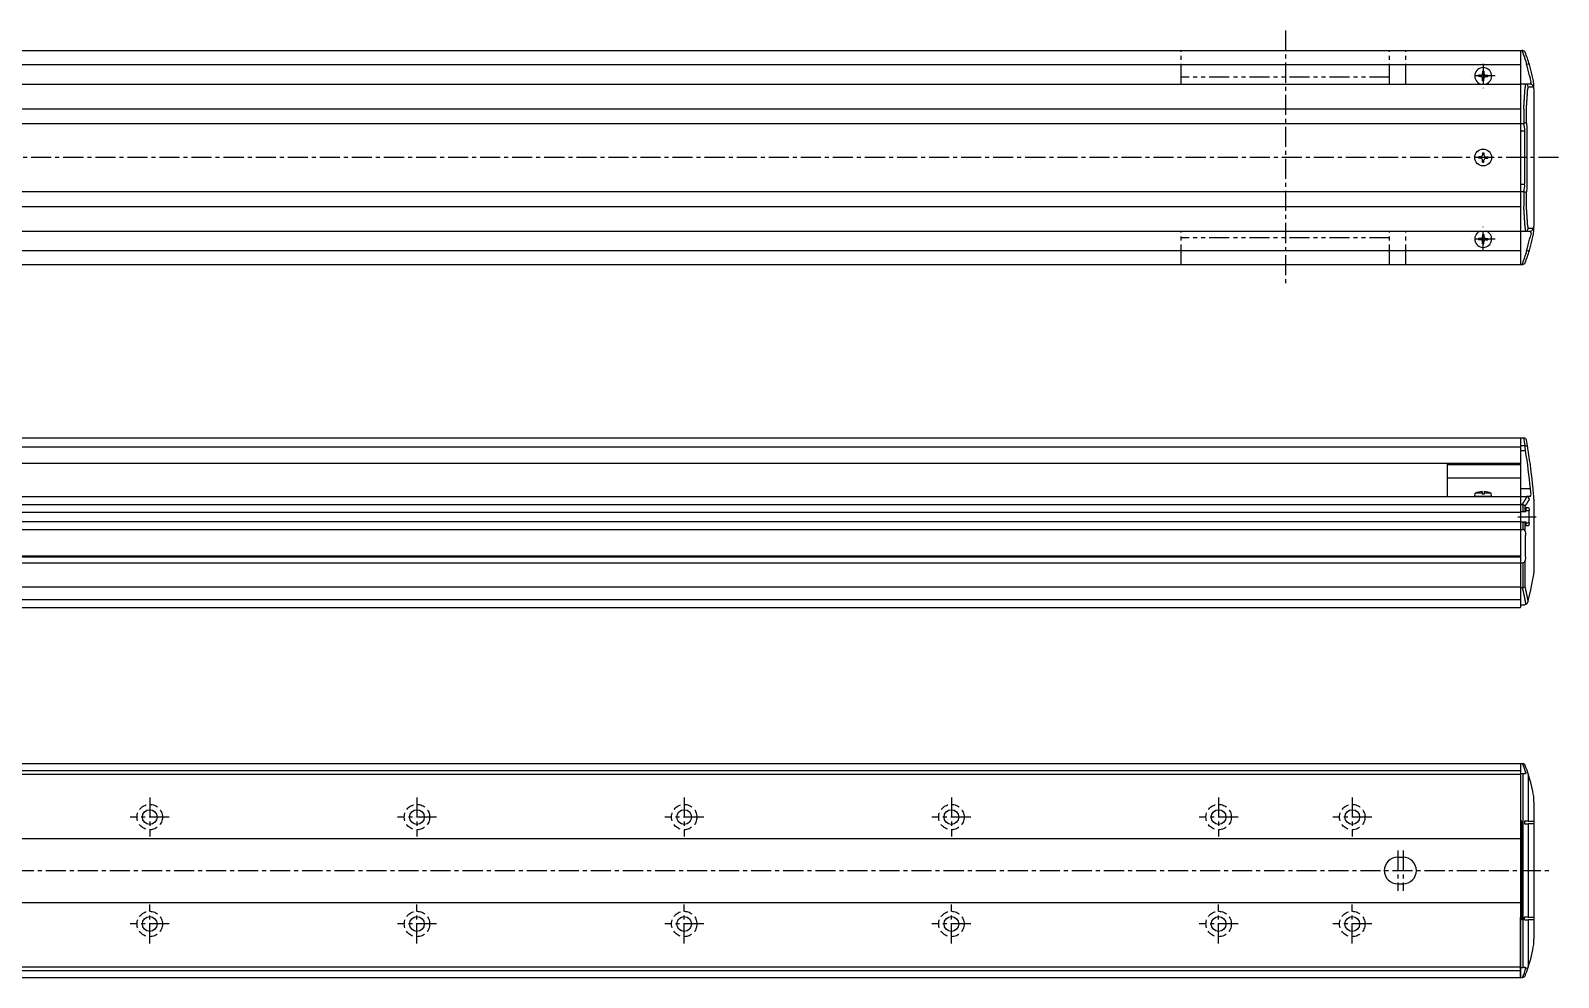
# Model space of a CAD drawing. Extents: x -241 to 903, y 92 to 503.
# Drawn here: x 331 to 903, y 149 to 503 of the extents above; entities that cross this region are included whole.
import ezdxf

# ---------------------------------------------------------------- set-up
doc = ezdxf.new("R2010")
doc.units = 0
for name, pattern in [('CENTER', [12, 7.5, -1.5, 1.5, -1.5]), ('CONTINOUS', [0]), ('DASHED', [4.5, 3, -1.5]), ('PHANTOM', [15, 7.5, -1.5, 1.5, -1.5, 1.5, -1.5])]:
    doc.linetypes.add(name, pattern=pattern)
doc.layers.get('0').update_dxf_attribs({"linetype": 'CONTINUOUS'})
doc.layers.add('CENTER', color=1, linetype='CENTER')

# ---------------------------------------------------------------- blocks, each defined once
blk = doc.blocks.new('DTL0004')
at = {"color": 0, "linetype": 'CONTINUOUS'}
for p, q in [((-3.15, 0), (-3.04, 1.3)), ((3.15, 0), (-3.15, 0)), ((-0.4, 1.3), (-3.04, 1.3)), ((-0.4, 1.89), (-0.4, 0.9)), ((0.4, 0.9), (-0.4, 0.9)), ((0.4, 1.89), (0.4, 0.9)), ((3.04, 1.3), (0.4, 1.3)), ((3.15, 0), (3.04, 1.3))]:
    blk.add_line(p, q, dxfattribs=at)
for start, end in [(92.8723, 112.3565), (67.6435, 87.1277)]:
    blk.add_arc((0, -6.08), 7.98, start, end, dxfattribs=at)
at = {"color": 0}
blk.add_point((0, 0), dxfattribs=at)
blk.add_point((0, 0), dxfattribs=at)

msp = doc.modelspace()

# ---------------------------------------------------------------- linework, layer by layer
at = {"color": 7, "linetype": 'CONTINOUS'}
for p, q in [((-67.56, 495.65), (888.44, 495.65)), ((888.44, 495.65), (888.44, 415.65)), ((888.44, 495.65), (889.03, 495.65)), ((889.22, 495.65), (889.03, 495.65)), ((189.44, 490.45), (888.44, 490.45)), ((872.69, 486.4), (872.69, 485.9)), ((873.44, 486.4), (872.69, 486.4)), ((874.19, 487.9), (874.19, 487.15)), ((874.19, 487.9), (874.69, 487.9)), ((874.69, 487.9), (874.69, 487.15)), ((875.44, 486.4), (876.19, 486.4)), ((876.19, 486.4), (876.19, 485.9)), ((890.83, 490.47), (890.69, 490.45)), ((891.83, 486.15), (892.04, 485.42)), ((893.02, 485.37), (892.81, 486.37)), ((-67.56, 483.15), (888.44, 483.15)), ((189.44, 483.15), (888.44, 483.15)), ((873.44, 485.9), (872.69, 485.9)), ((874.19, 484.4), (874.19, 485.15)), ((874.19, 484.4), (874.69, 484.4)), ((874.69, 484.4), (874.69, 485.15)), ((875.44, 485.9), (876.19, 485.9)), ((892.11, 483.15), (888.44, 483.15)), ((891.28, 482.15), (893.11, 482.15)), ((893.35, 483.26), (893.34, 483.28)), ((893.44, 481.3), (893.44, 430)), ((-67.56, 473.92), (888.44, 473.92)), ((889.62, 473.9), (889.63, 473.9)), ((889.63, 473.9), (889.63, 468.4)), ((890.62, 468.99), (890.62, 473.72)), ((-67.56, 468.38), (888.44, 468.38)), ((888.44, 468.4), (889.52, 468.4)), ((888.44, 465.65), (889.96, 465.65)), ((889.63, 468.4), (889.52, 468.4)), ((889.96, 465.65), (889.96, 445.65)), ((890.94, 445.65), (890.94, 465.65)), ((872.69, 455.9), (872.69, 455.4)), ((873.44, 455.9), (872.69, 455.9)), ((873.44, 455.4), (872.69, 455.4)), ((874.19, 457.4), (874.19, 456.65)), ((874.19, 457.4), (874.69, 457.4)), ((874.19, 453.9), (874.19, 454.65)), ((874.19, 453.9), (874.69, 453.9)), ((874.69, 457.4), (874.69, 456.65)), ((874.69, 453.9), (874.69, 454.65)), ((875.44, 455.9), (876.19, 455.9)), ((875.44, 455.4), (876.19, 455.4)), ((876.19, 455.9), (876.19, 455.4)), ((-67.56, 442.92), (888.44, 442.92)), ((888.44, 445.65), (889.96, 445.65)), ((888.44, 442.9), (889.52, 442.9)), ((889.52, 442.9), (889.63, 442.89)), ((889.63, 442.89), (889.63, 437.4)), ((890.62, 437.57), (890.62, 442.31)), ((-67.56, 437.38), (888.44, 437.38)), ((889.63, 437.4), (889.62, 437.4)), ((893.11, 429.15), (891.28, 429.15)), ((-67.56, 428.15), (888.44, 428.15)), ((189.44, 428.15), (888.44, 428.15)), ((872.69, 425.4), (872.69, 424.9)), ((873.44, 425.4), (872.69, 425.4)), ((873.44, 424.9), (872.69, 424.9)), ((874.19, 426.9), (874.19, 426.15)), ((874.19, 426.9), (874.69, 426.9)), ((874.19, 423.4), (874.19, 424.15)), ((874.19, 423.4), (874.69, 423.4)), ((874.69, 426.9), (874.69, 426.15)), ((874.69, 423.4), (874.69, 424.15)), ((875.44, 425.4), (876.19, 425.4)), ((875.44, 424.9), (876.19, 424.9)), ((876.19, 425.4), (876.19, 424.9)), ((888.44, 428.15), (892.11, 428.15)), ((891.83, 425.15), (892.04, 425.88)), ((892.81, 424.93), (893.02, 425.92)), ((893.34, 428.02), (893.35, 428.03)), ((189.44, 420.85), (888.44, 420.85)), ((890.83, 420.83), (890.69, 420.84)), ((-67.56, 415.65), (888.44, 415.65)), ((888.44, 415.65), (889.03, 415.65)), ((889.03, 415.65), (889.22, 415.65)), ((189.44, 350.76), (888.44, 350.76)), ((888.44, 350.76), (888.44, 288.26)), ((888.44, 350.76), (888.44, 341.26)), ((888.44, 350.76), (889.62, 350.76)), ((888.44, 350.76), (888.44, 341.26)), ((889.63, 350.76), (889.62, 350.76)), ((189.44, 347.4), (888.44, 347.4)), ((888.44, 347.87), (890.14, 347.87)), ((888.44, 345.99), (890.29, 345.99)), ((189.44, 341.26), (888.44, 341.26)), ((860.94, 341.26), (860.94, 328.76)), ((860.94, 340.79), (888.44, 340.79)), ((860.94, 335.8), (888.44, 335.8)), ((888.44, 331.76), (892.11, 331.76)), ((-67.56, 328.76), (888.44, 328.76)), ((888.44, 328.76), (890.69, 328.76)), ((888.44, 328.76), (888.44, 287.26)), ((891.83, 328.76), (890.69, 328.76)), ((890.69, 328.76), (890.83, 328.75)), ((892.04, 328.85), (891.83, 328.76)), ((893.34, 329.08), (893.35, 329.06)), ((893.44, 327.76), (893.44, 300.26)), ((-67.56, 325.76), (888.44, 325.76)), ((-67.56, 323.01), (888.44, 323.01)), ((888.44, 325.76), (889.03, 325.76)), ((888.44, 323.16), (890.41, 323.16)), ((889.03, 325.76), (889.22, 325.74)), ((889.22, 325.74), (889.22, 323.16)), ((890.16, 323.16), (890.16, 325.18)), ((891.36, 324.61), (890.41, 324.61)), ((890.41, 324.61), (890.41, 323.16)), ((890.41, 323.61), (891.67, 323.61)), ((891.67, 318.91), (891.67, 323.61)), ((-67.56, 319.51), (888.44, 319.51)), ((-67.56, 316.49), (888.44, 316.49)), ((888.44, 319.36), (890.41, 319.36)), ((888.44, 316.49), (889.22, 316.49)), ((889.22, 319.36), (889.22, 316.49)), ((890.16, 315.69), (890.16, 319.36)), ((890.41, 319.36), (890.41, 317.91)), ((890.41, 318.91), (891.67, 318.91)), ((890.41, 317.91), (891.36, 317.91)), ((890.3, 306.26), (890.3, 314.26)), ((-67.56, 306.56), (888.44, 306.56)), ((-67.56, 306.26), (888.44, 306.26)), ((-67.56, 304.02), (888.44, 304.02)), ((888.44, 304.02), (889.22, 304.02)), ((889.22, 304.02), (889.22, 294.76)), ((890.16, 295.03), (890.16, 304.82)), ((-67.56, 295.03), (888.44, 295.03)), ((888.44, 294.76), (889.17, 294.76)), ((889.22, 294.76), (889.17, 294.76)), ((-67.56, 290.26), (888.44, 290.26)), ((-67.56, 287.26), (888.44, 287.26)), ((888.44, 288.26), (889.39, 288.26)), ((891.33, 289.79), (891.29, 289.65)), ((-67.56, 228.86), (888.44, 228.86)), ((888.44, 228.86), (888.44, 148.86)), ((888.44, 228.86), (888.44, 206.42)), ((888.44, 228.86), (889.17, 228.86)), ((889.17, 228.86), (889.22, 228.86)), ((-67.56, 226.27), (888.44, 226.27)), ((-67.56, 224.86), (888.44, 224.86)), ((888.44, 225.11), (889.39, 225.11)), ((889.39, 152.62), (889.39, 225.11)), ((891.29, 225.07), (891.33, 224.95)), ((891.33, 224.95), (891.33, 207.36)), ((893.44, 214.52), (893.44, 163.21)), ((888.89, 207.36), (888.44, 207.36)), ((888.44, 206.42), (888.89, 206.41)), ((888.89, 207.36), (888.89, 170.36)), ((891.33, 207.36), (889.94, 207.36)), ((889.94, 207.36), (889.94, 206.36)), ((889.94, 206.36), (891.33, 206.36)), ((891.33, 207.36), (893.27, 207.36)), ((891.33, 206.36), (891.33, 171.36)), ((893.27, 206.36), (891.33, 206.36)), ((893.27, 207.36), (893.44, 207.31)), ((893.44, 206.3), (893.27, 206.36)), ((-67.56, 200.86), (888.44, 200.86)), ((842.44, 193.86), (844.44, 193.86)), ((842.44, 183.86), (844.44, 183.86)), ((-67.56, 176.86), (888.44, 176.86)), ((888.89, 171.32), (888.44, 171.31)), ((888.44, 148.86), (888.44, 171.31)), ((888.89, 170.36), (888.44, 170.36)), ((891.33, 171.36), (889.94, 171.36)), ((889.94, 170.36), (889.94, 171.36)), ((889.94, 170.36), (891.33, 170.36)), ((891.33, 171.36), (893.27, 171.36)), ((891.33, 170.36), (891.33, 152.78)), ((893.27, 170.36), (891.33, 170.36)), ((893.27, 171.36), (893.44, 171.43)), ((893.44, 170.42), (893.27, 170.36)), ((-67.56, 152.86), (888.44, 152.86)), ((-67.56, 151.46), (888.44, 151.46)), ((-67.56, 148.86), (888.44, 148.86)), ((888.44, 152.62), (889.39, 152.62)), ((888.44, 148.86), (889.17, 148.86)), ((889.22, 148.86), (889.17, 148.86)), ((891.33, 152.78), (891.29, 152.66))]:
    msp.add_line(p, q, dxfattribs=at)
at = {"color": 3, "linetype": 'PHANTOM'}
for p, q in [((761.44, 483.15), (761.44, 495.65)), ((839.44, 483.15), (839.44, 495.65)), ((845.44, 483.15), (845.44, 495.65)), ((839.44, 485.65), (761.44, 485.65)), ((761.44, 415.65), (761.44, 428.15)), ((839.44, 425.65), (761.44, 425.65)), ((839.44, 415.65), (839.44, 428.15)), ((845.44, 415.65), (845.44, 428.15))]:
    msp.add_line(p, q, dxfattribs=at)
at = {"color": 7, "linetype": 'CONTINOUS'}
for points in [[(891.73, 490.47), (891.72, 490.48), (891.71, 490.5), (891.6, 490.55), (891.41, 490.56), (891.14, 490.54), (890.83, 490.47)], [(892.34, 483.95), (892.25, 484.51), (892.04, 485.42)], [(892.34, 427.34), (892.25, 426.79), (892.04, 425.88)], [(891.73, 420.82), (891.72, 420.82), (891.71, 420.8), (891.6, 420.75), (891.41, 420.73), (891.14, 420.76), (890.83, 420.83)], [(890.29, 345.99), (890.26, 346.42), (890.21, 347.04), (890.16, 347.54), (890.14, 347.87)], [(892.04, 328.85), (892.25, 329.24), (892.34, 329.71)], [(891.36, 324.61), (891.37, 324.61), (891.47, 324.54), (891.56, 324.37), (891.63, 324.13), (891.66, 323.83), (891.67, 323.61)], [(890.16, 315.69), (890.24, 315.2), (890.3, 314.26)], [(891.67, 318.91), (891.67, 318.81), (891.64, 318.49), (891.58, 318.2), (891.49, 318), (891.38, 317.91), (891.36, 317.91)], [(890.3, 306.26), (890.28, 305.71), (890.16, 304.82)], [(891.33, 289.79), (892.25, 293.88), (893.02, 297.84)], [(891.29, 225.07), (891.24, 225.17), (891.1, 225.3), (890.84, 225.36), (890.45, 225.29)], [(893.02, 218.59), (892.25, 221.86), (891.33, 224.95)], [(891.33, 152.78), (892.25, 155.87), (893.02, 159.14)], [(890.45, 152.44), (890.66, 152.38), (890.96, 152.38), (891.19, 152.49), (891.29, 152.66)]]:
    msp.add_lwpolyline(points, dxfattribs=at)
for points in [[(889.62, 473.9, 0), (889.63, 473.96, 0), (889.63, 474.02, 0), (889.63, 474.08, 0), (889.64, 474.15, 0), (889.64, 474.21, 0), (889.65, 474.27, 0), (889.65, 474.33, 0), (889.66, 474.39, 0), (889.66, 474.46, 0), (889.66, 474.52, 0), (889.67, 474.58, 0), (889.67, 474.64, 0), (889.68, 474.7, 0), (889.68, 474.76, 0), (889.68, 474.83, 0), (889.69, 474.89, 0), (889.69, 474.95, 0), (889.7, 475.01, 0), (889.7, 475.07, 0), (889.71, 475.14, 0), (889.71, 475.2, 0), (889.71, 475.26, 0), (889.72, 475.32, 0), (889.72, 475.38, 0), (889.73, 475.45, 0), (889.73, 475.51, 0), (889.73, 475.57, 0), (889.74, 475.63, 0), (889.74, 475.69, 0), (889.75, 475.76, 0), (889.75, 475.82, 0), (889.75, 475.88, 0), (889.76, 475.94, 0), (889.76, 476, 0), (889.77, 476.07, 0), (889.77, 476.13, 0), (889.77, 476.19, 0), (889.78, 476.25, 0), (889.78, 476.31, 0), (889.79, 476.38, 0), (889.79, 476.44, 0), (889.8, 476.5, 0), (889.8, 476.56, 0), (889.8, 476.62, 0), (889.81, 476.68, 0), (889.81, 476.75, 0), (889.82, 476.81, 0), (889.82, 476.87, 0), (889.82, 476.93, 0), (889.83, 477, 0), (889.83, 477.06, 0), (889.84, 477.12, 0), (889.84, 477.18, 0), (889.84, 477.24, 0), (889.85, 477.31, 0), (889.85, 477.37, 0), (889.86, 477.43, 0), (889.86, 477.49, 0), (889.86, 477.55, 0), (889.87, 477.62, 0), (889.87, 477.68, 0), (889.88, 477.74, 0), (889.88, 477.8, 0), (889.88, 477.86, 0), (889.89, 477.93, 0), (889.89, 477.99, 0), (889.9, 478.05, 0), (889.9, 478.11, 0), (889.9, 478.17, 0), (889.91, 478.24, 0), (889.91, 478.3, 0), (889.92, 478.36, 0), (889.92, 478.42, 0), (889.92, 478.48, 0), (889.93, 478.54, 0), (889.93, 478.61, 0), (889.94, 478.67, 0), (889.94, 478.73, 0), (889.94, 478.79, 0), (889.95, 478.85, 0), (889.95, 478.92, 0), (889.96, 478.98, 0), (889.96, 479.04, 0), (889.96, 479.1, 0), (889.97, 479.17, 0), (889.97, 479.23, 0), (889.98, 479.29, 0), (889.98, 479.35, 0), (889.98, 479.41, 0), (889.99, 479.48, 0), (889.99, 479.54, 0), (890, 479.6, 0), (890, 479.66, 0), (890, 479.72, 0), (890.01, 479.79, 0), (890.01, 479.85, 0), (890.01, 479.91, 0), (890.02, 479.97, 0), (890.02, 480.03, 0), (890.03, 480.1, 0), (890.03, 480.16, 0), (890.03, 480.22, 0), (890.04, 480.28, 0), (890.04, 480.34, 0), (890.05, 480.4, 0), (890.05, 480.47, 0), (890.05, 480.53, 0), (890.06, 480.59, 0), (890.06, 480.65, 0), (890.07, 480.72, 0), (890.07, 480.78, 0), (890.07, 480.84, 0), (890.08, 480.9, 0), (890.08, 480.96, 0), (890.09, 481.03, 0), (890.09, 481.09, 0), (890.09, 481.15, 0), (890.1, 481.21, 0), (890.1, 481.27, 0), (890.1, 481.34, 0), (890.11, 481.4, 0), (890.11, 481.46, 0), (890.12, 481.52, 0), (890.12, 481.58, 0), (890.12, 481.65, 0), (890.13, 481.71, 0), (890.13, 481.77, 0), (890.13, 481.83, 0)], [(890.62, 473.72, 0), (890.62, 473.78, 0), (890.63, 473.84, 0), (890.63, 473.9, 0), (890.63, 473.96, 0), (890.64, 474.02, 0), (890.64, 474.09, 0), (890.65, 474.15, 0), (890.65, 474.21, 0), (890.65, 474.27, 0), (890.66, 474.33, 0), (890.66, 474.39, 0), (890.67, 474.45, 0), (890.67, 474.51, 0), (890.67, 474.57, 0), (890.68, 474.63, 0), (890.68, 474.69, 0), (890.69, 474.75, 0), (890.69, 474.81, 0), (890.7, 474.87, 0), (890.7, 474.93, 0), (890.7, 475, 0), (890.71, 475.06, 0), (890.71, 475.12, 0), (890.71, 475.18, 0), (890.72, 475.24, 0), (890.72, 475.3, 0), (890.73, 475.36, 0), (890.73, 475.42, 0), (890.74, 475.48, 0), (890.74, 475.54, 0), (890.74, 475.6, 0), (890.75, 475.66, 0), (890.75, 475.72, 0), (890.75, 475.78, 0), (890.76, 475.84, 0), (890.76, 475.9, 0), (890.77, 475.97, 0), (890.77, 476.03, 0), (890.77, 476.09, 0), (890.78, 476.15, 0), (890.78, 476.21, 0), (890.79, 476.27, 0), (890.79, 476.33, 0), (890.79, 476.39, 0), (890.8, 476.45, 0), (890.8, 476.51, 0), (890.81, 476.57, 0), (890.81, 476.63, 0), (890.82, 476.69, 0), (890.82, 476.75, 0), (890.82, 476.81, 0), (890.83, 476.88, 0), (890.83, 476.94, 0), (890.84, 477, 0), (890.84, 477.06, 0), (890.84, 477.12, 0), (890.85, 477.18, 0), (890.85, 477.24, 0), (890.85, 477.3, 0), (890.86, 477.36, 0), (890.86, 477.42, 0), (890.87, 477.48, 0), (890.87, 477.54, 0), (890.87, 477.6, 0), (890.88, 477.66, 0), (890.88, 477.73, 0), (890.89, 477.79, 0), (890.89, 477.85, 0), (890.89, 477.91, 0), (890.9, 477.97, 0), (890.9, 478.03, 0), (890.91, 478.09, 0), (890.91, 478.15, 0), (890.91, 478.21, 0), (890.92, 478.27, 0), (890.92, 478.33, 0), (890.92, 478.39, 0), (890.93, 478.45, 0), (890.93, 478.51, 0), (890.94, 478.57, 0), (890.94, 478.64, 0), (890.95, 478.7, 0), (890.95, 478.76, 0), (890.95, 478.82, 0), (890.96, 478.88, 0), (890.96, 478.94, 0), (890.96, 479, 0), (890.97, 479.06, 0), (890.97, 479.12, 0), (890.98, 479.18, 0), (890.98, 479.24, 0), (890.98, 479.3, 0), (890.99, 479.36, 0), (890.99, 479.42, 0), (891, 479.49, 0), (891, 479.55, 0), (891, 479.61, 0), (891.01, 479.67, 0), (891.01, 479.73, 0), (891.01, 479.79, 0), (891.02, 479.85, 0), (891.02, 479.91, 0), (891.03, 479.97, 0), (891.03, 480.03, 0), (891.03, 480.09, 0), (891.04, 480.15, 0), (891.04, 480.21, 0), (891.04, 480.27, 0), (891.05, 480.34, 0), (891.05, 480.4, 0), (891.06, 480.46, 0), (891.06, 480.52, 0), (891.06, 480.58, 0), (891.07, 480.64, 0), (891.07, 480.7, 0), (891.08, 480.76, 0), (891.08, 480.82, 0), (891.08, 480.88, 0), (891.09, 480.94, 0), (891.09, 481, 0), (891.09, 481.06, 0), (891.1, 481.13, 0), (891.1, 481.19, 0), (891.11, 481.25, 0), (891.11, 481.31, 0), (891.11, 481.37, 0), (891.12, 481.43, 0), (891.12, 481.49, 0)], [(890.13, 429.46, 0), (890.13, 429.53, 0), (890.13, 429.59, 0), (890.12, 429.65, 0), (890.12, 429.71, 0), (890.12, 429.77, 0), (890.11, 429.84, 0), (890.11, 429.9, 0), (890.1, 429.96, 0), (890.1, 430.02, 0), (890.1, 430.08, 0), (890.09, 430.15, 0), (890.09, 430.21, 0), (890.09, 430.27, 0), (890.08, 430.33, 0), (890.08, 430.39, 0), (890.07, 430.46, 0), (890.07, 430.52, 0), (890.07, 430.58, 0), (890.06, 430.64, 0), (890.06, 430.7, 0), (890.05, 430.77, 0), (890.05, 430.83, 0), (890.05, 430.89, 0), (890.04, 430.95, 0), (890.04, 431.02, 0), (890.03, 431.08, 0), (890.03, 431.14, 0), (890.03, 431.2, 0), (890.02, 431.26, 0), (890.02, 431.33, 0), (890.01, 431.39, 0), (890.01, 431.45, 0), (890.01, 431.51, 0), (890, 431.57, 0), (890, 431.64, 0), (890, 431.7, 0), (889.99, 431.76, 0), (889.99, 431.82, 0), (889.98, 431.88, 0), (889.98, 431.95, 0), (889.98, 432.01, 0), (889.97, 432.07, 0), (889.97, 432.13, 0), (889.96, 432.19, 0), (889.96, 432.26, 0), (889.96, 432.32, 0), (889.95, 432.38, 0), (889.95, 432.44, 0), (889.94, 432.5, 0), (889.94, 432.57, 0), (889.94, 432.63, 0), (889.93, 432.69, 0), (889.93, 432.75, 0), (889.92, 432.81, 0), (889.92, 432.88, 0), (889.92, 432.94, 0), (889.91, 433, 0), (889.91, 433.06, 0), (889.9, 433.12, 0), (889.9, 433.19, 0), (889.9, 433.25, 0), (889.89, 433.31, 0), (889.89, 433.37, 0), (889.88, 433.43, 0), (889.88, 433.5, 0), (889.88, 433.56, 0), (889.87, 433.62, 0), (889.87, 433.68, 0), (889.86, 433.74, 0), (889.86, 433.81, 0), (889.86, 433.87, 0), (889.85, 433.93, 0), (889.85, 433.99, 0), (889.84, 434.05, 0), (889.84, 434.12, 0), (889.84, 434.18, 0), (889.83, 434.24, 0), (889.83, 434.3, 0), (889.82, 434.36, 0), (889.82, 434.43, 0), (889.82, 434.49, 0), (889.81, 434.55, 0), (889.81, 434.61, 0), (889.8, 434.67, 0), (889.8, 434.74, 0), (889.8, 434.8, 0), (889.79, 434.86, 0), (889.79, 434.92, 0), (889.78, 434.98, 0), (889.78, 435.05, 0), (889.77, 435.11, 0), (889.77, 435.17, 0), (889.77, 435.23, 0), (889.76, 435.29, 0), (889.76, 435.36, 0), (889.75, 435.42, 0), (889.75, 435.48, 0), (889.75, 435.54, 0), (889.74, 435.6, 0), (889.74, 435.67, 0), (889.73, 435.73, 0), (889.73, 435.79, 0), (889.73, 435.85, 0), (889.72, 435.91, 0), (889.72, 435.97, 0), (889.71, 436.04, 0), (889.71, 436.1, 0), (889.71, 436.16, 0), (889.7, 436.22, 0), (889.7, 436.28, 0), (889.69, 436.35, 0), (889.69, 436.41, 0), (889.68, 436.47, 0), (889.68, 436.53, 0), (889.68, 436.59, 0), (889.67, 436.66, 0), (889.67, 436.72, 0), (889.66, 436.78, 0), (889.66, 436.84, 0), (889.66, 436.9, 0), (889.65, 436.96, 0), (889.65, 437.03, 0), (889.64, 437.09, 0), (889.64, 437.15, 0), (889.63, 437.21, 0), (889.63, 437.27, 0), (889.63, 437.34, 0), (889.62, 437.4, 0)], [(891.12, 429.81, 0), (891.12, 429.87, 0), (891.11, 429.93, 0), (891.11, 429.99, 0), (891.11, 430.05, 0), (891.1, 430.11, 0), (891.1, 430.17, 0), (891.09, 430.23, 0), (891.09, 430.29, 0), (891.09, 430.35, 0), (891.08, 430.41, 0), (891.08, 430.48, 0), (891.08, 430.54, 0), (891.07, 430.6, 0), (891.07, 430.66, 0), (891.06, 430.72, 0), (891.06, 430.78, 0), (891.06, 430.84, 0), (891.05, 430.9, 0), (891.05, 430.96, 0), (891.04, 431.02, 0), (891.04, 431.08, 0), (891.04, 431.14, 0), (891.03, 431.2, 0), (891.03, 431.26, 0), (891.03, 431.32, 0), (891.02, 431.39, 0), (891.02, 431.45, 0), (891.01, 431.51, 0), (891.01, 431.57, 0), (891.01, 431.63, 0), (891, 431.69, 0), (891, 431.75, 0), (891, 431.81, 0), (890.99, 431.87, 0), (890.99, 431.93, 0), (890.98, 431.99, 0), (890.98, 432.05, 0), (890.98, 432.12, 0), (890.97, 432.18, 0), (890.97, 432.24, 0), (890.96, 432.3, 0), (890.96, 432.36, 0), (890.96, 432.42, 0), (890.95, 432.48, 0), (890.95, 432.54, 0), (890.95, 432.6, 0), (890.94, 432.66, 0), (890.94, 432.72, 0), (890.93, 432.78, 0), (890.93, 432.84, 0), (890.92, 432.9, 0), (890.92, 432.96, 0), (890.92, 433.02, 0), (890.91, 433.09, 0), (890.91, 433.15, 0), (890.91, 433.21, 0), (890.9, 433.27, 0), (890.9, 433.33, 0), (890.89, 433.39, 0), (890.89, 433.45, 0), (890.89, 433.51, 0), (890.88, 433.57, 0), (890.88, 433.63, 0), (890.87, 433.69, 0), (890.87, 433.75, 0), (890.87, 433.81, 0), (890.86, 433.88, 0), (890.86, 433.94, 0), (890.85, 434, 0), (890.85, 434.06, 0), (890.85, 434.12, 0), (890.84, 434.18, 0), (890.84, 434.24, 0), (890.84, 434.3, 0), (890.83, 434.36, 0), (890.83, 434.42, 0), (890.82, 434.48, 0), (890.82, 434.54, 0), (890.82, 434.6, 0), (890.81, 434.66, 0), (890.81, 434.73, 0), (890.8, 434.79, 0), (890.8, 434.85, 0), (890.79, 434.91, 0), (890.79, 434.97, 0), (890.79, 435.03, 0), (890.78, 435.09, 0), (890.78, 435.15, 0), (890.77, 435.21, 0), (890.77, 435.27, 0), (890.77, 435.33, 0), (890.76, 435.39, 0), (890.76, 435.45, 0), (890.75, 435.51, 0), (890.75, 435.57, 0), (890.75, 435.63, 0), (890.74, 435.69, 0), (890.74, 435.76, 0), (890.74, 435.82, 0), (890.73, 435.88, 0), (890.73, 435.94, 0), (890.72, 436, 0), (890.72, 436.06, 0), (890.71, 436.12, 0), (890.71, 436.18, 0), (890.71, 436.24, 0), (890.7, 436.3, 0), (890.7, 436.36, 0), (890.7, 436.42, 0), (890.69, 436.48, 0), (890.69, 436.54, 0), (890.68, 436.61, 0), (890.68, 436.66, 0), (890.67, 436.73, 0), (890.67, 436.79, 0), (890.67, 436.85, 0), (890.66, 436.91, 0), (890.66, 436.97, 0), (890.65, 437.03, 0), (890.65, 437.09, 0), (890.65, 437.15, 0), (890.64, 437.21, 0), (890.64, 437.27, 0), (890.63, 437.33, 0), (890.63, 437.39, 0), (890.63, 437.45, 0), (890.62, 437.51, 0), (890.62, 437.57, 0)], [(889.03, 325.76, 0), (889.04, 325.78, 0), (889.06, 325.8, 0), (889.07, 325.83, 0), (889.09, 325.85, 0), (889.11, 325.87, 0), (889.12, 325.89, 0), (889.14, 325.92, 0), (889.15, 325.94, 0), (889.17, 325.96, 0), (889.18, 325.99, 0), (889.2, 326.01, 0), (889.22, 326.03, 0), (889.23, 326.06, 0), (889.25, 326.08, 0), (889.26, 326.1, 0), (889.28, 326.13, 0), (889.29, 326.15, 0), (889.31, 326.17, 0), (889.33, 326.19, 0), (889.34, 326.22, 0), (889.36, 326.24, 0), (889.37, 326.26, 0), (889.39, 326.29, 0), (889.4, 326.31, 0), (889.42, 326.33, 0), (889.43, 326.36, 0), (889.45, 326.38, 0), (889.46, 326.4, 0), (889.48, 326.43, 0), (889.49, 326.45, 0), (889.51, 326.47, 0), (889.52, 326.5, 0), (889.54, 326.52, 0), (889.55, 326.54, 0), (889.57, 326.56, 0), (889.58, 326.59, 0), (889.6, 326.61, 0), (889.61, 326.63, 0), (889.63, 326.66, 0), (889.64, 326.68, 0), (889.66, 326.7, 0), (889.67, 326.73, 0), (889.69, 326.75, 0), (889.7, 326.77, 0), (889.72, 326.8, 0), (889.73, 326.82, 0), (889.75, 326.84, 0), (889.76, 326.87, 0), (889.77, 326.89, 0), (889.79, 326.91, 0), (889.8, 326.94, 0), (889.82, 326.96, 0), (889.83, 326.98, 0), (889.85, 327.01, 0), (889.86, 327.03, 0), (889.88, 327.05, 0), (889.89, 327.08, 0), (889.9, 327.1, 0), (889.92, 327.12, 0), (889.93, 327.15, 0), (889.95, 327.17, 0), (889.96, 327.19, 0), (889.98, 327.22, 0), (889.99, 327.24, 0), (890, 327.26, 0), (890.02, 327.29, 0), (890.03, 327.31, 0), (890.05, 327.33, 0), (890.06, 327.36, 0), (890.07, 327.38, 0), (890.09, 327.4, 0), (890.1, 327.43, 0), (890.11, 327.45, 0), (890.13, 327.47, 0), (890.14, 327.5, 0), (890.16, 327.52, 0), (890.17, 327.54, 0), (890.18, 327.57, 0), (890.2, 327.59, 0), (890.21, 327.62, 0), (890.23, 327.64, 0), (890.24, 327.66, 0), (890.25, 327.69, 0), (890.27, 327.71, 0), (890.28, 327.73, 0), (890.29, 327.76, 0), (890.31, 327.78, 0), (890.32, 327.8, 0), (890.33, 327.83, 0), (890.35, 327.85, 0), (890.36, 327.87, 0), (890.37, 327.9, 0), (890.39, 327.92, 0), (890.4, 327.94, 0), (890.41, 327.97, 0), (890.43, 327.99, 0), (890.44, 328.01, 0), (890.45, 328.04, 0), (890.47, 328.06, 0), (890.48, 328.08, 0), (890.49, 328.11, 0), (890.51, 328.13, 0), (890.52, 328.16, 0), (890.53, 328.18, 0), (890.54, 328.2, 0), (890.56, 328.23, 0), (890.57, 328.25, 0), (890.58, 328.27, 0), (890.6, 328.3, 0), (890.61, 328.32, 0), (890.62, 328.35, 0), (890.63, 328.37, 0), (890.65, 328.39, 0), (890.66, 328.42, 0), (890.67, 328.44, 0), (890.68, 328.46, 0), (890.7, 328.49, 0), (890.71, 328.51, 0), (890.72, 328.53, 0), (890.73, 328.56, 0), (890.75, 328.58, 0), (890.76, 328.61, 0), (890.77, 328.63, 0), (890.78, 328.65, 0), (890.8, 328.68, 0), (890.81, 328.7, 0), (890.82, 328.72, 0), (890.83, 328.75, 0)], [(890.16, 325.18, 0), (890.17, 325.2, 0), (890.18, 325.22, 0), (890.2, 325.24, 0), (890.21, 325.26, 0), (890.22, 325.28, 0), (890.24, 325.3, 0), (890.25, 325.32, 0), (890.26, 325.34, 0), (890.28, 325.36, 0), (890.29, 325.38, 0), (890.3, 325.4, 0), (890.32, 325.42, 0), (890.33, 325.44, 0), (890.35, 325.46, 0), (890.36, 325.48, 0), (890.37, 325.5, 0), (890.38, 325.52, 0), (890.4, 325.54, 0), (890.41, 325.56, 0), (890.42, 325.58, 0), (890.44, 325.6, 0), (890.45, 325.62, 0), (890.46, 325.64, 0), (890.48, 325.66, 0), (890.49, 325.68, 0), (890.5, 325.7, 0), (890.52, 325.72, 0), (890.53, 325.74, 0), (890.54, 325.76, 0), (890.56, 325.78, 0), (890.57, 325.8, 0), (890.58, 325.82, 0), (890.6, 325.84, 0), (890.61, 325.86, 0), (890.62, 325.88, 0), (890.63, 325.9, 0), (890.65, 325.92, 0), (890.66, 325.94, 0), (890.67, 325.96, 0), (890.68, 325.98, 0), (890.7, 326, 0), (890.71, 326.02, 0), (890.72, 326.04, 0), (890.74, 326.06, 0), (890.75, 326.08, 0), (890.76, 326.1, 0), (890.77, 326.12, 0), (890.79, 326.14, 0), (890.8, 326.16, 0), (890.81, 326.18, 0), (890.83, 326.2, 0), (890.84, 326.22, 0), (890.85, 326.24, 0), (890.86, 326.26, 0), (890.87, 326.28, 0), (890.89, 326.3, 0), (890.9, 326.32, 0), (890.91, 326.34, 0), (890.92, 326.36, 0), (890.94, 326.38, 0), (890.95, 326.4, 0), (890.96, 326.42, 0), (890.97, 326.44, 0), (890.99, 326.46, 0), (891, 326.48, 0), (891.01, 326.5, 0), (891.02, 326.52, 0), (891.03, 326.54, 0), (891.05, 326.56, 0), (891.06, 326.58, 0), (891.07, 326.6, 0), (891.08, 326.62, 0), (891.1, 326.64, 0), (891.11, 326.66, 0), (891.12, 326.68, 0), (891.13, 326.7, 0), (891.14, 326.72, 0), (891.16, 326.74, 0), (891.17, 326.76, 0), (891.18, 326.78, 0), (891.19, 326.8, 0), (891.2, 326.82, 0), (891.22, 326.84, 0), (891.23, 326.86, 0), (891.24, 326.88, 0), (891.25, 326.9, 0), (891.26, 326.92, 0), (891.27, 326.94, 0), (891.29, 326.96, 0), (891.3, 326.99, 0), (891.31, 327, 0), (891.32, 327.03, 0), (891.33, 327.05, 0), (891.34, 327.07, 0), (891.36, 327.09, 0), (891.37, 327.11, 0), (891.38, 327.13, 0), (891.39, 327.15, 0), (891.4, 327.17, 0), (891.41, 327.19, 0), (891.42, 327.21, 0), (891.44, 327.23, 0), (891.45, 327.25, 0), (891.46, 327.27, 0), (891.47, 327.29, 0), (891.48, 327.31, 0), (891.49, 327.33, 0), (891.5, 327.35, 0), (891.52, 327.37, 0), (891.53, 327.39, 0), (891.54, 327.41, 0), (891.55, 327.43, 0), (891.56, 327.45, 0), (891.57, 327.47, 0), (891.58, 327.49, 0), (891.59, 327.51, 0), (891.61, 327.53, 0), (891.62, 327.55, 0), (891.63, 327.57, 0), (891.64, 327.59, 0), (891.65, 327.62, 0), (891.66, 327.63, 0), (891.67, 327.66, 0), (891.68, 327.68, 0), (891.69, 327.7, 0), (891.7, 327.72, 0), (891.72, 327.74, 0), (891.73, 327.76, 0)], [(890.45, 288.56, 0), (890.44, 288.61, 0), (890.43, 288.66, 0), (890.42, 288.71, 0), (890.41, 288.76, 0), (890.4, 288.81, 0), (890.39, 288.86, 0), (890.39, 288.91, 0), (890.38, 288.95, 0), (890.37, 289, 0), (890.36, 289.05, 0), (890.35, 289.1, 0), (890.34, 289.15, 0), (890.33, 289.2, 0), (890.32, 289.25, 0), (890.31, 289.3, 0), (890.3, 289.35, 0), (890.29, 289.39, 0), (890.28, 289.44, 0), (890.27, 289.49, 0), (890.26, 289.54, 0), (890.26, 289.59, 0), (890.25, 289.64, 0), (890.24, 289.69, 0), (890.23, 289.74, 0), (890.22, 289.79, 0), (890.21, 289.83, 0), (890.2, 289.88, 0), (890.19, 289.93, 0), (890.18, 289.98, 0), (890.17, 290.03, 0), (890.16, 290.08, 0), (890.15, 290.13, 0), (890.14, 290.17, 0), (890.13, 290.22, 0), (890.12, 290.27, 0), (890.11, 290.32, 0), (890.1, 290.37, 0), (890.09, 290.42, 0), (890.09, 290.47, 0), (890.08, 290.51, 0), (890.07, 290.56, 0), (890.06, 290.61, 0), (890.05, 290.66, 0), (890.04, 290.71, 0), (890.03, 290.76, 0), (890.02, 290.81, 0), (890.01, 290.86, 0), (890, 290.9, 0), (889.99, 290.95, 0), (889.98, 291, 0), (889.97, 291.05, 0), (889.96, 291.1, 0), (889.95, 291.15, 0), (889.94, 291.19, 0), (889.93, 291.24, 0), (889.92, 291.29, 0), (889.91, 291.34, 0), (889.9, 291.39, 0), (889.89, 291.44, 0), (889.88, 291.49, 0), (889.87, 291.53, 0), (889.86, 291.58, 0), (889.85, 291.63, 0), (889.84, 291.68, 0), (889.83, 291.73, 0), (889.82, 291.77, 0), (889.81, 291.82, 0), (889.8, 291.87, 0), (889.79, 291.92, 0), (889.78, 291.97, 0), (889.77, 292.02, 0), (889.76, 292.06, 0), (889.75, 292.11, 0), (889.74, 292.16, 0), (889.73, 292.21, 0), (889.72, 292.26, 0), (889.71, 292.31, 0), (889.7, 292.36, 0), (889.69, 292.4, 0), (889.68, 292.45, 0), (889.67, 292.5, 0), (889.66, 292.55, 0), (889.65, 292.6, 0), (889.64, 292.64, 0), (889.63, 292.69, 0), (889.62, 292.74, 0), (889.61, 292.79, 0), (889.6, 292.84, 0), (889.59, 292.89, 0), (889.58, 292.93, 0), (889.56, 292.98, 0), (889.55, 293.03, 0), (889.54, 293.08, 0), (889.53, 293.13, 0), (889.52, 293.18, 0), (889.51, 293.22, 0), (889.5, 293.27, 0), (889.49, 293.32, 0), (889.48, 293.37, 0), (889.47, 293.42, 0), (889.46, 293.46, 0), (889.45, 293.51, 0), (889.44, 293.56, 0), (889.43, 293.61, 0), (889.42, 293.65, 0), (889.41, 293.7, 0), (889.4, 293.75, 0), (889.39, 293.8, 0), (889.38, 293.85, 0), (889.37, 293.89, 0), (889.36, 293.94, 0), (889.34, 293.99, 0), (889.33, 294.04, 0), (889.32, 294.09, 0), (889.31, 294.13, 0), (889.3, 294.18, 0), (889.29, 294.23, 0), (889.28, 294.28, 0), (889.27, 294.33, 0), (889.26, 294.38, 0), (889.25, 294.42, 0), (889.24, 294.47, 0), (889.23, 294.52, 0), (889.22, 294.57, 0), (889.2, 294.61, 0), (889.19, 294.66, 0), (889.18, 294.71, 0), (889.17, 294.76, 0)], [(891.29, 289.65, 0), (891.28, 289.69, 0), (891.27, 289.73, 0), (891.27, 289.77, 0), (891.26, 289.82, 0), (891.25, 289.86, 0), (891.24, 289.9, 0), (891.23, 289.94, 0), (891.23, 289.99, 0), (891.22, 290.03, 0), (891.21, 290.07, 0), (891.2, 290.11, 0), (891.19, 290.16, 0), (891.18, 290.2, 0), (891.17, 290.24, 0), (891.17, 290.28, 0), (891.16, 290.33, 0), (891.15, 290.37, 0), (891.14, 290.41, 0), (891.13, 290.45, 0), (891.12, 290.5, 0), (891.12, 290.54, 0), (891.11, 290.58, 0), (891.1, 290.62, 0), (891.09, 290.66, 0), (891.08, 290.71, 0), (891.07, 290.75, 0), (891.07, 290.79, 0), (891.06, 290.83, 0), (891.05, 290.88, 0), (891.04, 290.92, 0), (891.03, 290.96, 0), (891.02, 291, 0), (891.01, 291.05, 0), (891.01, 291.09, 0), (891, 291.13, 0), (890.99, 291.17, 0), (890.98, 291.21, 0), (890.97, 291.26, 0), (890.96, 291.3, 0), (890.96, 291.34, 0), (890.95, 291.38, 0), (890.94, 291.42, 0), (890.93, 291.47, 0), (890.92, 291.51, 0), (890.91, 291.55, 0), (890.9, 291.59, 0), (890.89, 291.63, 0), (890.89, 291.68, 0), (890.88, 291.72, 0), (890.87, 291.76, 0), (890.86, 291.8, 0), (890.85, 291.85, 0), (890.84, 291.89, 0), (890.83, 291.93, 0), (890.82, 291.97, 0), (890.82, 292.01, 0), (890.81, 292.06, 0), (890.8, 292.1, 0), (890.79, 292.14, 0), (890.78, 292.18, 0), (890.77, 292.22, 0), (890.76, 292.27, 0), (890.75, 292.31, 0), (890.75, 292.35, 0), (890.74, 292.39, 0), (890.73, 292.43, 0), (890.72, 292.48, 0), (890.71, 292.52, 0), (890.7, 292.56, 0), (890.69, 292.6, 0), (890.68, 292.64, 0), (890.67, 292.69, 0), (890.66, 292.73, 0), (890.66, 292.77, 0), (890.65, 292.81, 0), (890.64, 292.85, 0), (890.63, 292.9, 0), (890.62, 292.94, 0), (890.61, 292.98, 0), (890.6, 293.02, 0), (890.59, 293.06, 0), (890.58, 293.11, 0), (890.58, 293.15, 0), (890.57, 293.19, 0), (890.56, 293.23, 0), (890.55, 293.27, 0), (890.54, 293.31, 0), (890.53, 293.36, 0), (890.52, 293.4, 0), (890.51, 293.44, 0), (890.5, 293.48, 0), (890.49, 293.52, 0), (890.48, 293.57, 0), (890.47, 293.61, 0), (890.47, 293.65, 0), (890.46, 293.69, 0), (890.45, 293.73, 0), (890.44, 293.77, 0), (890.43, 293.82, 0), (890.42, 293.86, 0), (890.41, 293.9, 0), (890.4, 293.94, 0), (890.39, 293.98, 0), (890.38, 294.03, 0), (890.37, 294.07, 0), (890.36, 294.11, 0), (890.35, 294.15, 0), (890.35, 294.19, 0), (890.33, 294.23, 0), (890.33, 294.28, 0), (890.32, 294.32, 0), (890.31, 294.36, 0), (890.3, 294.4, 0), (890.29, 294.44, 0), (890.28, 294.48, 0), (890.27, 294.53, 0), (890.26, 294.57, 0), (890.25, 294.61, 0), (890.24, 294.65, 0), (890.23, 294.69, 0), (890.22, 294.73, 0), (890.21, 294.78, 0), (890.2, 294.82, 0), (890.19, 294.86, 0), (890.18, 294.9, 0), (890.17, 294.94, 0), (890.16, 294.98, 0), (890.16, 295.02, 0)], [(889.39, 225.11, 0), (889.39, 225.11, 0), (889.4, 225.11, 0), (889.41, 225.11, 0), (889.42, 225.11, 0), (889.43, 225.11, 0), (889.44, 225.11, 0), (889.45, 225.11, 0), (889.46, 225.11, 0), (889.46, 225.11, 0), (889.47, 225.11, 0), (889.48, 225.11, 0), (889.49, 225.11, 0), (889.5, 225.11, 0), (889.51, 225.11, 0), (889.52, 225.11, 0), (889.53, 225.12, 0), (889.53, 225.12, 0), (889.54, 225.12, 0), (889.55, 225.12, 0), (889.56, 225.12, 0), (889.57, 225.12, 0), (889.58, 225.12, 0), (889.59, 225.12, 0), (889.6, 225.12, 0), (889.6, 225.12, 0), (889.61, 225.12, 0), (889.62, 225.12, 0), (889.63, 225.12, 0), (889.64, 225.12, 0), (889.65, 225.12, 0), (889.66, 225.12, 0), (889.66, 225.12, 0), (889.67, 225.12, 0), (889.68, 225.12, 0), (889.69, 225.13, 0), (889.7, 225.13, 0), (889.71, 225.13, 0), (889.72, 225.13, 0), (889.73, 225.13, 0), (889.73, 225.13, 0), (889.74, 225.13, 0), (889.75, 225.13, 0), (889.76, 225.13, 0), (889.77, 225.13, 0), (889.78, 225.13, 0), (889.79, 225.13, 0), (889.79, 225.14, 0), (889.8, 225.14, 0), (889.81, 225.14, 0), (889.82, 225.14, 0), (889.83, 225.14, 0), (889.84, 225.14, 0), (889.85, 225.14, 0), (889.86, 225.14, 0), (889.86, 225.15, 0), (889.87, 225.15, 0), (889.88, 225.15, 0), (889.89, 225.15, 0), (889.9, 225.15, 0), (889.91, 225.15, 0), (889.91, 225.15, 0), (889.92, 225.15, 0), (889.93, 225.16, 0), (889.94, 225.16, 0), (889.95, 225.16, 0), (889.96, 225.16, 0), (889.97, 225.16, 0), (889.97, 225.16, 0), (889.98, 225.16, 0), (889.99, 225.17, 0), (890, 225.17, 0), (890.01, 225.17, 0), (890.01, 225.17, 0), (890.02, 225.17, 0), (890.03, 225.17, 0), (890.04, 225.18, 0), (890.05, 225.18, 0), (890.06, 225.18, 0), (890.06, 225.18, 0), (890.07, 225.18, 0), (890.08, 225.18, 0), (890.09, 225.19, 0), (890.1, 225.19, 0), (890.1, 225.19, 0), (890.11, 225.19, 0), (890.12, 225.19, 0), (890.13, 225.19, 0), (890.14, 225.2, 0), (890.15, 225.2, 0), (890.15, 225.2, 0), (890.16, 225.2, 0), (890.17, 225.21, 0), (890.18, 225.21, 0), (890.19, 225.21, 0), (890.2, 225.21, 0), (890.2, 225.21, 0), (890.21, 225.22, 0), (890.22, 225.22, 0), (890.23, 225.22, 0), (890.23, 225.22, 0), (890.24, 225.22, 0), (890.25, 225.22, 0), (890.26, 225.23, 0), (890.27, 225.23, 0), (890.27, 225.23, 0), (890.28, 225.23, 0), (890.29, 225.24, 0), (890.3, 225.24, 0), (890.3, 225.24, 0), (890.31, 225.24, 0), (890.32, 225.25, 0), (890.33, 225.25, 0), (890.34, 225.25, 0), (890.34, 225.25, 0), (890.35, 225.26, 0), (890.36, 225.26, 0), (890.37, 225.26, 0), (890.38, 225.26, 0), (890.38, 225.27, 0), (890.39, 225.27, 0), (890.4, 225.27, 0), (890.4, 225.27, 0), (890.41, 225.28, 0), (890.42, 225.28, 0), (890.43, 225.28, 0), (890.43, 225.28, 0), (890.44, 225.29, 0), (890.45, 225.29, 0)], [(890.45, 152.44, 0), (890.44, 152.44, 0), (890.43, 152.45, 0), (890.43, 152.45, 0), (890.42, 152.45, 0), (890.41, 152.45, 0), (890.4, 152.46, 0), (890.4, 152.46, 0), (890.39, 152.46, 0), (890.38, 152.46, 0), (890.38, 152.47, 0), (890.37, 152.47, 0), (890.36, 152.47, 0), (890.35, 152.47, 0), (890.34, 152.48, 0), (890.34, 152.48, 0), (890.33, 152.48, 0), (890.32, 152.48, 0), (890.31, 152.49, 0), (890.3, 152.49, 0), (890.3, 152.49, 0), (890.29, 152.49, 0), (890.28, 152.5, 0), (890.27, 152.5, 0), (890.27, 152.5, 0), (890.26, 152.5, 0), (890.25, 152.5, 0), (890.24, 152.51, 0), (890.23, 152.51, 0), (890.23, 152.51, 0), (890.22, 152.51, 0), (890.21, 152.51, 0), (890.2, 152.52, 0), (890.2, 152.52, 0), (890.19, 152.52, 0), (890.18, 152.52, 0), (890.17, 152.53, 0), (890.16, 152.53, 0), (890.15, 152.53, 0), (890.15, 152.53, 0), (890.14, 152.53, 0), (890.13, 152.53, 0), (890.12, 152.54, 0), (890.11, 152.54, 0), (890.1, 152.54, 0), (890.1, 152.54, 0), (890.09, 152.54, 0), (890.08, 152.54, 0), (890.07, 152.55, 0), (890.06, 152.55, 0), (890.06, 152.55, 0), (890.05, 152.55, 0), (890.04, 152.55, 0), (890.03, 152.56, 0), (890.02, 152.56, 0), (890.01, 152.56, 0), (890.01, 152.56, 0), (890, 152.56, 0), (889.99, 152.56, 0), (889.98, 152.56, 0), (889.97, 152.57, 0), (889.97, 152.57, 0), (889.96, 152.57, 0), (889.95, 152.57, 0), (889.94, 152.57, 0), (889.93, 152.57, 0), (889.92, 152.57, 0), (889.91, 152.58, 0), (889.91, 152.58, 0), (889.9, 152.58, 0), (889.89, 152.58, 0), (889.88, 152.58, 0), (889.87, 152.58, 0), (889.86, 152.58, 0), (889.86, 152.59, 0), (889.85, 152.59, 0), (889.84, 152.59, 0), (889.83, 152.59, 0), (889.82, 152.59, 0), (889.81, 152.59, 0), (889.8, 152.59, 0), (889.79, 152.59, 0), (889.79, 152.59, 0), (889.78, 152.59, 0), (889.77, 152.6, 0), (889.76, 152.6, 0), (889.75, 152.6, 0), (889.74, 152.6, 0), (889.73, 152.6, 0), (889.73, 152.6, 0), (889.72, 152.6, 0), (889.71, 152.6, 0), (889.7, 152.6, 0), (889.69, 152.6, 0), (889.68, 152.6, 0), (889.67, 152.6, 0), (889.66, 152.61, 0), (889.66, 152.61, 0), (889.65, 152.61, 0), (889.64, 152.61, 0), (889.63, 152.61, 0), (889.62, 152.61, 0), (889.61, 152.61, 0), (889.6, 152.61, 0), (889.6, 152.61, 0), (889.59, 152.61, 0), (889.58, 152.61, 0), (889.57, 152.61, 0), (889.56, 152.61, 0), (889.55, 152.61, 0), (889.54, 152.61, 0), (889.53, 152.61, 0), (889.53, 152.62, 0), (889.52, 152.62, 0), (889.51, 152.62, 0), (889.5, 152.62, 0), (889.49, 152.62, 0), (889.48, 152.62, 0), (889.47, 152.62, 0), (889.46, 152.62, 0), (889.46, 152.62, 0), (889.45, 152.62, 0), (889.44, 152.62, 0), (889.43, 152.62, 0), (889.42, 152.62, 0), (889.41, 152.62, 0), (889.4, 152.62, 0), (889.39, 152.62, 0), (889.39, 152.62, 0)]]:
    msp.add_polyline3d(points, dxfattribs=at)
for centre, radius in [((874.44, 455.65), 3.15), ((375.44, 208.86), 2.75), ((475.44, 208.86), 2.75), ((575.44, 208.86), 2.75), ((675.44, 208.86), 2.75), ((775.44, 208.86), 2.75), ((825.44, 208.86), 2.75), ((375.44, 168.86), 2.75), ((475.44, 168.86), 2.75), ((575.44, 168.86), 2.75), ((675.44, 168.86), 2.75), ((775.44, 168.86), 2.75), ((825.44, 168.86), 2.75)]:
    msp.add_circle(centre, radius, dxfattribs=at)
at = {"color": 3, "linetype": 'DASHED'}
for centre in [(375.44, 208.86), (475.44, 208.86), (575.44, 208.86), (675.44, 208.86), (775.44, 208.86), (825.44, 208.86), (375.44, 168.86), (475.44, 168.86), (575.44, 168.86), (675.44, 168.86), (775.44, 168.86), (825.44, 168.86)]:
    msp.add_circle(centre, 4.75, dxfattribs=at)
at = {"color": 7, "linetype": 'CONTINOUS'}
for centre, radius, start, end in [((834.28, 473.65), 59, 16.566, 21.8934), ((889.22, 494.65), 1, 21.3711, 90), ((834.28, 473.15), 60, 16.7828, 21.3711), ((874.44, 486.15), 3.15, 287.7528, 252.2472), ((873.44, 487.15), 0.748, 270, 0), ((875.44, 487.15), 0.748, 180, 270), ((834.28, 473.15), 59, 12.7289, 17.0548), ((834.28, 473.15), 60, 12.7289, 16.7828), ((873.44, 485.15), 0.748, 0, 90.0001), ((875.44, 485.15), 0.748, 90, 180), ((894.11, 482.02), 3.98, 163.6112, 182.7638), ((890.29, 482.16), 0.993, 359.6186, 89.6134), ((892.21, 481.58), 1.09, 148.4536, 184.5411), ((890.74, 483.98), 1.6, 328.8724, 359.134), ((892.11, 482.15), 0.998, 359.8808, 89.8803), ((873.44, 481.3), 20, 5.6778, 11.7572), ((890.9, 483.2), 2.45, 334.6308, 1.5575), ((873.44, 481.3), 20, 0, 5.6392), ((889.64, 469.51), 1.1, 269.5212, 331.9289), ((877.85, 466.06), 13.1, 358.2038, 12.9244), ((883.68, 466.06), 6.3, 356.229, 21.7736), ((873.44, 456.65), 0.748, 270, 0), ((873.44, 454.65), 0.748, 0, 90.0001), ((875.44, 456.65), 0.748, 180, 270), ((875.44, 454.65), 0.748, 90, 180), ((883.78, 445.22), 6.19, 338.0119, 3.9855), ((889.64, 441.79), 1.1, 28.0711, 90.4788), ((877.2, 445.3), 13.75, 347.4233, 1.4486), ((893.29, 429.17), 3.17, 174.7294, 198.8955), ((890.29, 429.14), 0.993, 270.3866, 0.3814), ((892.01, 429.67), 0.898, 171.3652, 215.6401), ((892.11, 429.15), 0.998, 270.1197, 0.1192), ((891.23, 428.17), 2.12, 356.2843, 27.5275), ((873.44, 430), 20, 354.3608, 0), ((874.44, 425.15), 3.15, 107.7528, 72.2472), ((873.44, 426.15), 0.748, 270, 0), ((873.44, 424.15), 0.748, 0, 90.0001), ((875.44, 426.15), 0.748, 180, 270), ((875.44, 424.15), 0.748, 90, 180), ((834.28, 438.15), 59, 342.9452, 347.2711), ((834.28, 438.15), 60, 343.2172, 347.2711), ((890.74, 427.32), 1.6, 0.866, 31.1276), ((873.44, 430), 20, 348.2428, 354.3222), ((834.28, 437.65), 59, 338.1066, 343.434), ((834.28, 438.15), 60, 338.6289, 343.2172), ((889.22, 416.65), 1, 270, 338.6289), ((693.94, 314.56), 199, 9.6347, 10.4791), ((889.63, 349.76), 1, 10.4615, 90), ((693.94, 313.62), 200, 9.6347, 10.4615), ((890.18, 346.91), 0.959, 11.1474, 92.704), ((693.94, 313.62), 199, 5.2282, 9.3604), ((693.94, 313.62), 200, 9.3604, 9.6347), ((693.94, 313.62), 200, 5.2282, 9.3604), ((780.1, 318.09), 112.85, 5.9119, 6.9562), ((693.94, 313.62), 200, 4.4273, 5.2282), ((890.65, 327.68), 1.08, 4.0708, 80.082), ((693.94, 313.62), 200, 4.0523, 4.4273), ((889.01, 324.33), 1.42, 36.7839, 81.5243), ((889.24, 315.57), 0.923, 7.4585, 90.9988), ((889.24, 304.94), 0.92, 268.8348, 352.7079), ((745.44, 324.67), 150, 349.695, 350.6332), ((889.22, 296.54), 1.78, 270.0827, 301.7133), ((889.39, 290.26), 2, 270, 302.1468), ((889.39, 290.26), 2, 302.1468, 342.2552), ((834.28, 207.23), 59, 17.8226, 21.5109), ((889.22, 227.86), 1, 21.3711, 90), ((834.28, 206.36), 60, 18.1668, 21.3711), ((873.44, 214.52), 20, 0, 11.7572), ((842.44, 188.86), 5, 90, 270), ((844.44, 188.86), 5, 270, 90), ((873.44, 163.21), 20, 348.2428, 0), ((834.28, 170.5), 59, 338.4891, 342.1774), ((889.22, 149.86), 1, 270, 338.6289), ((834.28, 171.36), 60, 338.6289, 341.8332)]:
    msp.add_arc(centre, radius, start, end, dxfattribs=at)
at = {"layer": 'CENTER', "color": 1, "linetype": 'CENTER'}
for p, q in [((800.44, 503.15), (800.44, 408.15)), ((878.98, 486.15), (869.9, 486.15)), ((874.44, 490.69), (874.44, 481.61)), ((902.6, 455.65), (-104.98, 455.65)), ((874.44, 420.61), (874.44, 429.69)), ((878.98, 425.15), (869.9, 425.15)), ((887.43, 321.26), (894.22, 321.26)), ((375.44, 216.15), (375.44, 201.57)), ((475.44, 216.15), (475.44, 201.57)), ((575.44, 216.15), (575.44, 201.57)), ((675.44, 216.15), (675.44, 201.57)), ((775.44, 216.15), (775.44, 201.57)), ((825.44, 216.15), (825.44, 201.57)), ((382.73, 208.86), (368.15, 208.86)), ((482.73, 208.86), (468.15, 208.86)), ((582.73, 208.86), (568.15, 208.86)), ((682.73, 208.86), (668.15, 208.86)), ((782.73, 208.86), (768.15, 208.86)), ((832.73, 208.86), (818.15, 208.86)), ((842.44, 196.4), (842.44, 181.32)), ((844.44, 196.4), (844.44, 181.32)), ((-107.47, 188.86), (899.67, 188.86)), ((375.44, 161.57), (375.44, 176.15)), ((475.44, 161.57), (475.44, 176.15)), ((575.44, 161.57), (575.44, 176.15)), ((675.44, 161.57), (675.44, 176.15)), ((775.44, 161.57), (775.44, 176.15)), ((825.44, 161.57), (825.44, 176.15)), ((382.73, 168.86), (368.15, 168.86)), ((482.73, 168.86), (468.15, 168.86)), ((582.73, 168.86), (568.15, 168.86)), ((682.73, 168.86), (668.15, 168.86)), ((782.73, 168.86), (768.15, 168.86)), ((832.73, 168.86), (818.15, 168.86))]:
    msp.add_line(p, q, dxfattribs=at)

# ---------------------------------------------------------------- block references
at = {"color": 7, "zscale": 2}
msp.add_blockref('DTL0004', (874.44, 328.76), dxfattribs=at)

doc.saveas('drawing.dxf')
